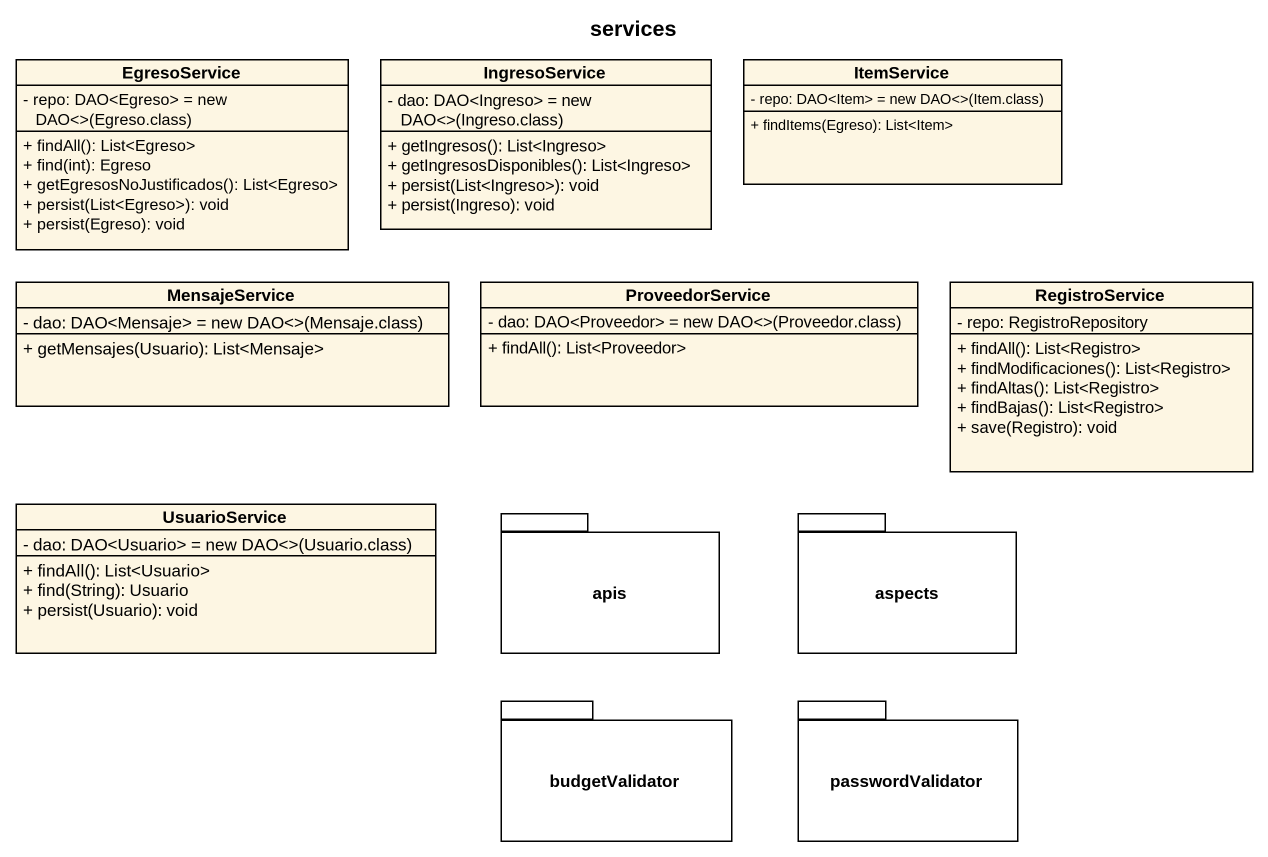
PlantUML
@startuml
title services
hide circle
hide empty members
skinparam classAttributeIconSize 0
class EgresoService {
  {field} - repo: DAO<Egreso> = new DAO<>(Egreso.class)
  + findAll(): List<Egreso>
  + find(int): Egreso
  + getEgresosNoJustificados(): List<Egreso>
  + persist(List<Egreso>): void
  + persist(Egreso): void
}
class IngresoService {
  {field} - dao: DAO<Ingreso> = new DAO<>(Ingreso.class)
  + getIngresos(): List<Ingreso>
  + getIngresosDisponibles(): List<Ingreso>
  + persist(List<Ingreso>): void
  + persist(Ingreso): void
}
class ItemService {
  {field} - repo: DAO<Item> = new DAO<>(Item.class)
  + findItems(Egreso): List<Item>
}
class MensajeService {
  {field} - dao: DAO<Mensaje> = new DAO<>(Mensaje.class)
  + getMensajes(Usuario): List<Mensaje>
}
class ProveedorService {
  {field} - dao: DAO<Proveedor> = new DAO<>(Proveedor.class)
  + findAll(): List<Proveedor>
}
class RegistroService {
  - repo: RegistroRepository
  + findAll(): List<Registro>
  + findModificaciones(): List<Registro>
  + findAltas(): List<Registro>
  + findBajas(): List<Registro>
  + save(Registro): void
}
class UsuarioService {
  {field} - dao: DAO<Usuario> = new DAO<>(Usuario.class)
  + findAll(): List<Usuario>
  + find(String): Usuario
  + persist(Usuario): void
}
package apis {
}
package aspects {
}
package budgetValidator {
}
package passwordValidator {
}
@enduml
